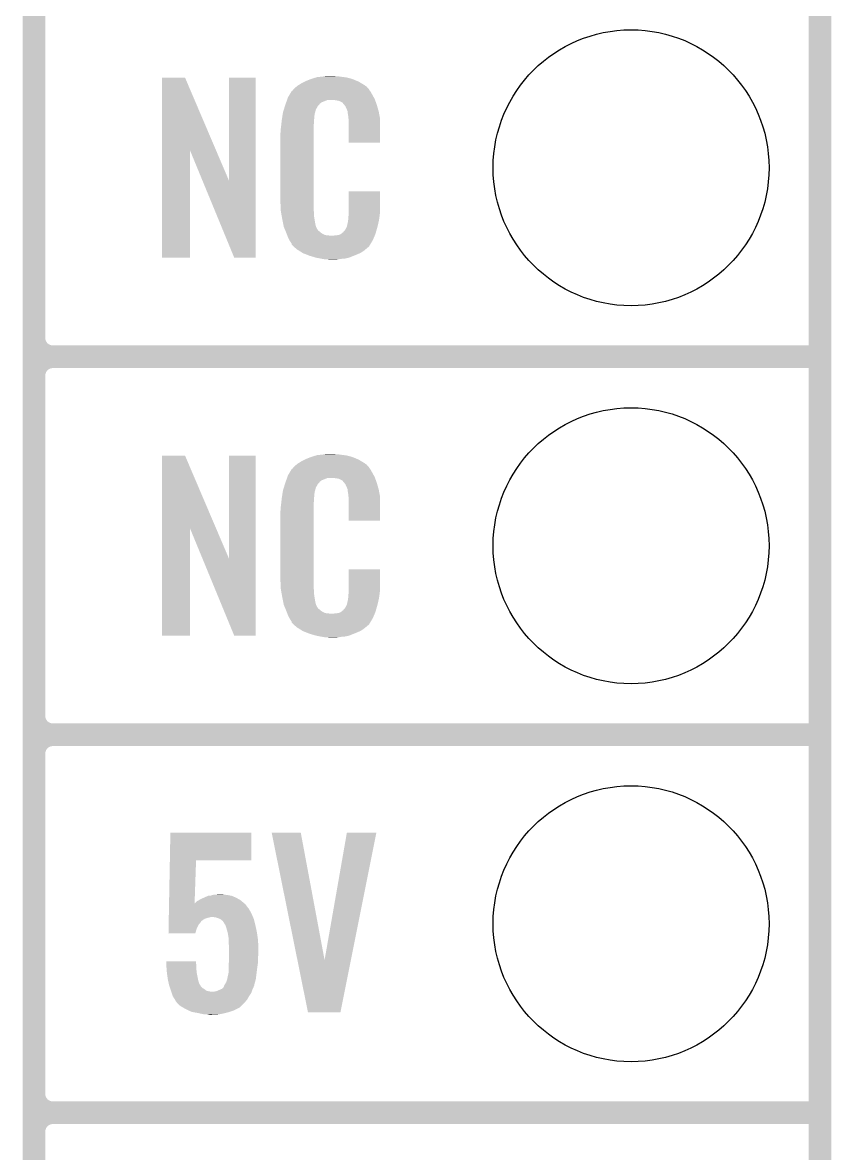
# Model space of a CAD drawing. Extents: x -1.3 to 24.2, y -3.9 to 24.8.
# Drawn here: x 18.77 to 24.21, y 1 to 8.6 of the extents above; entities that cross this region are included whole.
import ezdxf

# ---------------------------------------------------------------- set-up
doc = ezdxf.new("R2010")
doc.units = 0
doc.layers.get('0').update_dxf_attribs({"linetype": 'CONTINUOUS'})
for name, color, linetype in [('ISO_9141_CLICK_V101_GKO', 5, 'CONTINUOUS'), ('ISO_9141_CLICK_V101_GTO', 14, 'CONTINUOUS'), ('ISO_9141_CLICK_V101_GTS', 12, 'CONTINUOUS')]:
    doc.layers.add(name, color=color, linetype=linetype)

# ---------------------------------------------------------------- blocks, each defined once
blk = doc.blocks.new('ROUND_24')
blk.add_circle((0, 0), 0.9271)

msp = doc.modelspace()

# ---------------------------------------------------------------- linework, layer by layer
at = {"layer": 'ISO_9141_CLICK_V101_GKO', "const_width": 0.1524}
msp.add_lwpolyline([(24.13, -1.27), (24.13, 22.479)], dxfattribs=at)
at = {"layer": 'ISO_9141_CLICK_V101_GTO', "const_width": 0.1524}
for points in [[(18.8468, -0.5588), (18.8468, 18.3388)], [(18.8468, 6.477), (18.8468, 8.763)], [(18.9738, 6.35), (24.13, 6.35)], [(18.9738, 6.35), (24.13, 6.35)], [(18.8468, 3.937), (18.8468, 6.223)], [(18.9738, 3.81), (24.13, 3.81)], [(18.9738, 3.81), (24.13, 3.81)], [(18.8468, 1.397), (18.8468, 3.683)], [(18.9738, 1.27), (24.13, 1.27)], [(18.9738, 1.27), (24.13, 1.27)]]:
    msp.add_lwpolyline(points, dxfattribs=at)
for points in [[(18.8468, 6.477, 0.4142136), (18.9738, 6.35)], [(18.9738, 6.35, 0.4142136), (18.8468, 6.223)], [(18.9738, 6.35, 0.4142136), (18.8468, 6.223)], [(18.8468, 3.937, 0.4142136), (18.9738, 3.81)], [(18.9738, 3.81, 0.4142136), (18.8468, 3.683)], [(18.9738, 3.81, 0.4142136), (18.8468, 3.683)], [(18.8468, 1.397, 0.4142136), (18.9738, 1.27)], [(18.9738, 1.27, 0.4142136), (18.8468, 1.143)], [(18.9738, 1.27, 0.4142136), (18.8468, 1.143)]]:
    msp.add_lwpolyline(points, format="xyb", dxfattribs=at)
at = {"layer": 'ISO_9141_CLICK_V101_GTO'}
for points in [[(19.707872, 7.736728), (19.70788, 8.224506), (20.070862, 7.736728), (19.862804, 8.224506)], [(19.70788, 8.224506), (19.707882, 8.22452), (19.862804, 8.224506), (19.707882, 8.22452)], [(20.15744, 7.533748), (20.15746, 8.224498), (20.337766, 7.533748), (20.33778, 8.224498)], [(20.15746, 8.224498), (20.157462, 8.22452), (20.33778, 8.224498), (20.157462, 8.22452)], [(20.67814, 8.2042), (20.703538, 8.21436), (21.016324, 8.2042), (20.991652, 8.21436)], [(20.703538, 8.21436), (20.711158, 8.2169), (20.991652, 8.21436), (20.985482, 8.2169)], [(20.711158, 8.2169), (20.7264, 8.22198), (20.985482, 8.2169), (20.966432, 8.22198)], [(20.7264, 8.22198), (20.743334, 8.22706), (20.966432, 8.22198), (20.947382, 8.22706)], [(20.743334, 8.22706), (20.751802, 8.2296), (20.947382, 8.22706), (20.927062, 8.2296)], [(20.751802, 8.2296), (20.78228, 8.23214), (20.927062, 8.2296), (20.90674, 8.23214)], [(20.78228, 8.23214), (20.79752, 8.23468), (20.90674, 8.23214), (20.891502, 8.23468)], [(20.79752, 8.23468), (20.812762, 8.23722), (20.876262, 8.23468), (20.863562, 8.23722)], [(20.562644, 8.10768), (20.576094, 8.13054), (21.12264, 8.10768), (21.109942, 8.13054)], [(20.576094, 8.13054), (20.579086, 8.135622), (21.109942, 8.13054), (21.106132, 8.135622)], [(20.579086, 8.135622), (20.584162, 8.138164), (21.106132, 8.135622), (21.104224, 8.138164)], [(20.584162, 8.138164), (20.58619, 8.1407), (21.104224, 8.138164), (21.102322, 8.1407)], [(20.58619, 8.1407), (20.59025, 8.145776), (21.102322, 8.1407), (21.099782, 8.145776)], [(20.59025, 8.145776), (20.59432, 8.150862), (21.099782, 8.145776), (21.095424, 8.150862)], [(20.59432, 8.150862), (20.608834, 8.16356), (21.095424, 8.150862), (21.084542, 8.16356)], [(20.608834, 8.16356), (20.614642, 8.16864), (21.084542, 8.16356), (21.077432, 8.16864)], [(20.614642, 8.16864), (20.626618, 8.176262), (21.077432, 8.16864), (21.06676, 8.176262)], [(20.626618, 8.176262), (20.642582, 8.18642), (21.06676, 8.176262), (21.04983, 8.18642)], [(20.642582, 8.18642), (20.66798, 8.19912), (21.04983, 8.18642), (21.02866, 8.19912)], [(20.66798, 8.19912), (20.67814, 8.2042), (21.02866, 8.19912), (21.016324, 8.2042)], [(20.538564, 8.049256), (20.542122, 8.059418), (20.767038, 8.049256), (20.77974, 8.059418)], [(20.542122, 8.059418), (20.547454, 8.074658), (20.77974, 8.059418), (20.817836, 8.074658)], [(20.547454, 8.074658), (20.547456, 8.07466), (20.817836, 8.074658), (20.866098, 8.07466)], [(20.547456, 8.07466), (20.549232, 8.079738), (21.139694, 8.07466), (21.13788, 8.079738)], [(20.549232, 8.079738), (20.55368, 8.092442), (21.13788, 8.079738), (21.130952, 8.092442)], [(20.55368, 8.092442), (20.562644, 8.10768), (21.130952, 8.092442), (21.12264, 8.10768)], [(20.88388, 8.07212), (20.866098, 8.07466), (21.140602, 8.07212), (21.139694, 8.07466)], [(20.896578, 8.06958), (20.88388, 8.07212), (21.141508, 8.06958), (21.140602, 8.07212)], [(20.921974, 8.056882), (20.896578, 8.06958), (21.146044, 8.056882), (21.141508, 8.06958)], [(20.924518, 8.051804), (20.921974, 8.056882), (21.147856, 8.051804), (21.146044, 8.056882)], [(20.518252, 7.978138), (20.519054, 7.983218), (20.73402, 7.978138), (20.73402, 7.983218)], [(20.519054, 7.983218), (20.52066, 7.993382), (20.73402, 7.983218), (20.73679, 7.993382)], [(20.52066, 7.993382), (20.526272, 8.011158), (20.73679, 7.993382), (20.741638, 8.011158)], [(20.526272, 8.011158), (20.533492, 8.034018), (20.741638, 8.011158), (20.754338, 8.034018)], [(20.533492, 8.034018), (20.5359, 8.04164), (20.754338, 8.034018), (20.761958, 8.04164)], [(20.5359, 8.04164), (20.536788, 8.04418), (20.761958, 8.04164), (20.764498, 8.04418)], [(20.536788, 8.04418), (20.538564, 8.049256), (20.764498, 8.04418), (20.767038, 8.049256)], [(20.931054, 8.04418), (20.924518, 8.051804), (21.150578, 8.04418), (21.147856, 8.051804)], [(20.939758, 8.034022), (20.931054, 8.04418), (21.153568, 8.034022), (21.150578, 8.04418)], [(20.94992, 8.01116), (20.939758, 8.034022), (21.160292, 8.01116), (21.153568, 8.034022)], [(20.953984, 8.001002), (20.94992, 8.01116), (21.16328, 8.001002), (21.160292, 8.01116)], [(20.954998, 7.998464), (20.953984, 8.001002), (21.163764, 7.998464), (21.16328, 8.001002)], [(20.955, 7.990842), (20.954998, 7.998464), (21.165216, 7.990842), (21.163764, 7.998464)], [(20.95754, 7.978138), (20.955, 7.990842), (21.167636, 7.978138), (21.165216, 7.990842)], [(20.508242, 7.901938), (20.5105, 7.92226), (20.7264, 7.901938), (20.72894, 7.92226)], [(20.5105, 7.92226), (20.512756, 7.942578), (20.72894, 7.92226), (20.72894, 7.942578)], [(20.512756, 7.942578), (20.51304, 7.94512), (20.72894, 7.942578), (20.729448, 7.94512)], [(20.51304, 7.94512), (20.514642, 7.955278), (20.729448, 7.94512), (20.73148, 7.955278)], [(20.514642, 7.955278), (20.516648, 7.967978), (20.73148, 7.955278), (20.73148, 7.967978)], [(20.516648, 7.967978), (20.518252, 7.978138), (20.73148, 7.967978), (20.73402, 7.978138)], [(20.96008, 7.96036), (20.95754, 7.978138), (21.171022, 7.96036), (21.167636, 7.978138)], [(20.961058, 7.947658), (20.96008, 7.96036), (21.17344, 7.947658), (21.171022, 7.96036)], [(20.96262, 7.92734), (20.961058, 7.947658), (21.173436, 7.92734), (21.17344, 7.947658)], [(20.96262, 7.787662), (20.96262, 7.92734), (21.173418, 7.787662), (21.173436, 7.92734)], [(20.50288, 7.851142), (20.50542, 7.863842), (20.7264, 7.851142), (20.7264, 7.863842)], [(20.50288, 7.40156), (20.50288, 7.851142), (20.7264, 7.40156), (20.7264, 7.851142)], [(20.50542, 7.88162), (20.50796, 7.8994), (20.7264, 7.88162), (20.7264, 7.8994)], [(20.50542, 7.863842), (20.50542, 7.88162), (20.7264, 7.863842), (20.7264, 7.88162)], [(20.50796, 7.8994), (20.508242, 7.901938), (20.7264, 7.8994), (20.7264, 7.901938)], [(21.173418, 7.78764), (20.96262, 7.787662), (21.173418, 7.78764), (21.173418, 7.787662)], [(19.70786, 7.015502), (19.707872, 7.736728), (19.895798, 7.015502), (19.89582, 7.736728)], [(19.979456, 7.533748), (19.89582, 7.736728), (20.15744, 7.533748), (20.070862, 7.736728)], [(20.192996, 7.015494), (19.979456, 7.533748), (20.337758, 7.015494), (20.337766, 7.533748)], [(20.96262, 7.32282), (20.96264, 7.462498), (21.17344, 7.32282), (21.17344, 7.462498)], [(20.96264, 7.462498), (20.962642, 7.46252), (21.17344, 7.462498), (20.962642, 7.46252)], [(20.505232, 7.33806), (20.50288, 7.40156), (20.7264, 7.33806), (20.7264, 7.40156)], [(20.50542, 7.332982), (20.505232, 7.33806), (20.727126, 7.332982), (20.7264, 7.33806)], [(20.50763, 7.320278), (20.50542, 7.332982), (20.72894, 7.320278), (20.727126, 7.332982)], [(20.511606, 7.297418), (20.50763, 7.320278), (20.72894, 7.297418), (20.72894, 7.320278)], [(20.51558, 7.27456), (20.511606, 7.297418), (20.73255, 7.27456), (20.72894, 7.297418)], [(20.96008, 7.2898), (20.961984, 7.30504), (21.168866, 7.2898), (21.1709, 7.30504)], [(20.961984, 7.30504), (20.96262, 7.310122), (21.1709, 7.30504), (21.171626, 7.310122)], [(20.96262, 7.310122), (20.96262, 7.32282), (21.171626, 7.310122), (21.17344, 7.32282)], [(20.520662, 7.24916), (20.51558, 7.27456), (20.73656, 7.24916), (20.73255, 7.27456)], [(20.525234, 7.226298), (20.520662, 7.24916), (20.74164, 7.226298), (20.73656, 7.24916)], [(20.52574, 7.223762), (20.525234, 7.226298), (20.74291, 7.223762), (20.74164, 7.226298)], [(20.533062, 7.20598), (20.52574, 7.223762), (20.751802, 7.20598), (20.74291, 7.223762)], [(20.937222, 7.200902), (20.94992, 7.22376), (21.14931, 7.200902), (21.15566, 7.22376)], [(20.94992, 7.22376), (20.949922, 7.223762), (21.15566, 7.22376), (21.15566, 7.223762)], [(20.949922, 7.223762), (20.955, 7.249162), (21.15566, 7.223762), (21.161636, 7.249162)], [(20.955, 7.249162), (20.955002, 7.251704), (21.161636, 7.249162), (21.162234, 7.251704)], [(20.955002, 7.251704), (20.95754, 7.256784), (21.162234, 7.251704), (21.163428, 7.256784)], [(20.95754, 7.264402), (20.958048, 7.266942), (21.165222, 7.264402), (21.16582, 7.266942)], [(20.95754, 7.256784), (20.95754, 7.264402), (21.163428, 7.256784), (21.165222, 7.264402)], [(20.958048, 7.266942), (20.96008, 7.277102), (21.16582, 7.266942), (21.167174, 7.277102)], [(20.96008, 7.277102), (20.96008, 7.2898), (21.167174, 7.277102), (21.168866, 7.2898)], [(20.53411, 7.203436), (20.533062, 7.20598), (20.754342, 7.203436), (20.751802, 7.20598)], [(20.5362, 7.19836), (20.53411, 7.203436), (20.756884, 7.19836), (20.754342, 7.203436)], [(20.538292, 7.193278), (20.5362, 7.19836), (20.764502, 7.193278), (20.756884, 7.19836)], [(20.54143, 7.18566), (20.538292, 7.193278), (20.77212, 7.18566), (20.764502, 7.193278)], [(20.54352, 7.18058), (20.54143, 7.18566), (20.779742, 7.18058), (20.77212, 7.18566)], [(20.545474, 7.1755), (20.54352, 7.18058), (20.787362, 7.1755), (20.779742, 7.18058)], [(20.548406, 7.16788), (20.545474, 7.1755), (20.802604, 7.16788), (20.787362, 7.1755)], [(20.55036, 7.1628), (20.548406, 7.16788), (20.848322, 7.1628), (20.802604, 7.16788)], [(20.55622, 7.14756), (20.55036, 7.1628), (21.130408, 7.14756), (21.136684, 7.1628)], [(20.563278, 7.13486), (20.55622, 7.14756), (21.12518, 7.13486), (21.130408, 7.14756)], [(20.848322, 7.1628), (20.858482, 7.162802), (21.136684, 7.1628), (21.136686, 7.162802)], [(20.858482, 7.162802), (20.866104, 7.16534), (21.136686, 7.162802), (21.13773, 7.16534)], [(20.876262, 7.16534), (20.901662, 7.17042), (21.13773, 7.16534), (21.139822, 7.17042)], [(20.901662, 7.17042), (20.914354, 7.178038), (21.139822, 7.17042), (21.14296, 7.178038)], [(20.914354, 7.178038), (20.914362, 7.178042), (21.14296, 7.178038), (21.14296, 7.178042)], [(20.914362, 7.178042), (20.921986, 7.18566), (21.14296, 7.178042), (21.145076, 7.18566)], [(20.921986, 7.18566), (20.924526, 7.185674), (21.145076, 7.18566), (21.14508, 7.185674)], [(20.924526, 7.185674), (20.927062, 7.19074), (21.14508, 7.185674), (21.146488, 7.19074)], [(20.927062, 7.19074), (20.937222, 7.200902), (21.146488, 7.19074), (21.14931, 7.200902)], [(20.568922, 7.124698), (20.563278, 7.13486), (21.119082, 7.124698), (21.12518, 7.13486)], [(20.579076, 7.109466), (20.568922, 7.124698), (21.109942, 7.109466), (21.119082, 7.124698)], [(20.57908, 7.104386), (20.579076, 7.109466), (21.106894, 7.104386), (21.109942, 7.109466)], [(20.586704, 7.09676), (20.57908, 7.104386), (21.10232, 7.09676), (21.106894, 7.104386)], [(20.591784, 7.091678), (20.586704, 7.09676), (21.099776, 7.091678), (21.10232, 7.09676)], [(20.59686, 7.086598), (20.591784, 7.091678), (21.093426, 7.086598), (21.099776, 7.091678)], [(20.602786, 7.08152), (20.59686, 7.086598), (21.08708, 7.08152), (21.093426, 7.086598)], [(20.614638, 7.07136), (20.602786, 7.08152), (21.075228, 7.07136), (21.08708, 7.08152)], [(20.622768, 7.06628), (20.614638, 7.07136), (21.069302, 7.06628), (21.075228, 7.07136)], [(19.895798, 7.01548), (19.70786, 7.015502), (19.895798, 7.01548), (19.895798, 7.015502)], [(20.337758, 7.01548), (20.192996, 7.015494), (20.337758, 7.01548), (20.337758, 7.015494)], [(20.65122, 7.0485), (20.622768, 7.06628), (21.0439, 7.0485), (21.069302, 7.06628)], [(20.65528, 7.045962), (20.65122, 7.0485), (21.037978, 7.045962), (21.0439, 7.0485)], [(20.687936, 7.03326), (20.65528, 7.045962), (21.00834, 7.03326), (21.037978, 7.045962)], [(20.701, 7.028178), (20.687936, 7.03326), (20.99527, 7.028178), (21.00834, 7.03326)], [(20.744178, 7.01548), (20.701, 7.028178), (20.962618, 7.01548), (20.99527, 7.028178)], [(20.771274, 7.0104), (20.744178, 7.01548), (20.939758, 7.0104), (20.962618, 7.01548)], [(20.78482, 7.00786), (20.771274, 7.0104), (20.91182, 7.00786), (20.939758, 7.0104)], [(20.800058, 7.00532), (20.78482, 7.00786), (20.896578, 7.00532), (20.91182, 7.00786)], [(20.827998, 7.00278), (20.817838, 7.00532), (20.881338, 7.00278), (20.896578, 7.00532)], [(19.707872, 5.196728), (19.70788, 5.684506), (20.070862, 5.196728), (19.862804, 5.684506)], [(19.70788, 5.684506), (19.707882, 5.68452), (19.862804, 5.684506), (19.707882, 5.68452)], [(20.15744, 4.993748), (20.15746, 5.684498), (20.337766, 4.993748), (20.33778, 5.684498)], [(20.15746, 5.684498), (20.157462, 5.68452), (20.33778, 5.684498), (20.157462, 5.68452)], [(20.59432, 5.610862), (20.608834, 5.62356), (21.095424, 5.610862), (21.084542, 5.62356)], [(20.608834, 5.62356), (20.614642, 5.62864), (21.084542, 5.62356), (21.077432, 5.62864)], [(20.614642, 5.62864), (20.626618, 5.636262), (21.077432, 5.62864), (21.06676, 5.636262)], [(20.626618, 5.636262), (20.642582, 5.64642), (21.06676, 5.636262), (21.04983, 5.64642)], [(20.642582, 5.64642), (20.66798, 5.65912), (21.04983, 5.64642), (21.02866, 5.65912)], [(20.66798, 5.65912), (20.67814, 5.6642), (21.02866, 5.65912), (21.016324, 5.6642)], [(20.67814, 5.6642), (20.703538, 5.67436), (21.016324, 5.6642), (20.991652, 5.67436)], [(20.703538, 5.67436), (20.711158, 5.6769), (20.991652, 5.67436), (20.985482, 5.6769)], [(20.711158, 5.6769), (20.7264, 5.68198), (20.985482, 5.6769), (20.966432, 5.68198)], [(20.7264, 5.68198), (20.743334, 5.68706), (20.966432, 5.68198), (20.947382, 5.68706)], [(20.743334, 5.68706), (20.751802, 5.6896), (20.947382, 5.68706), (20.927062, 5.6896)], [(20.751802, 5.6896), (20.78228, 5.69214), (20.927062, 5.6896), (20.90674, 5.69214)], [(20.78228, 5.69214), (20.79752, 5.69468), (20.90674, 5.69214), (20.891502, 5.69468)], [(20.79752, 5.69468), (20.812762, 5.69722), (20.876262, 5.69468), (20.863562, 5.69722)], [(20.549232, 5.539738), (20.55368, 5.552442), (21.13788, 5.539738), (21.130952, 5.552442)], [(20.55368, 5.552442), (20.562644, 5.56768), (21.130952, 5.552442), (21.12264, 5.56768)], [(20.562644, 5.56768), (20.576094, 5.59054), (21.12264, 5.56768), (21.109942, 5.59054)], [(20.576094, 5.59054), (20.579086, 5.595622), (21.109942, 5.59054), (21.106132, 5.595622)], [(20.579086, 5.595622), (20.584162, 5.598164), (21.106132, 5.595622), (21.104224, 5.598164)], [(20.584162, 5.598164), (20.58619, 5.6007), (21.104224, 5.598164), (21.102322, 5.6007)], [(20.58619, 5.6007), (20.59025, 5.605776), (21.102322, 5.6007), (21.099782, 5.605776)], [(20.59025, 5.605776), (20.59432, 5.610862), (21.099782, 5.605776), (21.095424, 5.610862)], [(20.52066, 5.453382), (20.526272, 5.471158), (20.73679, 5.453382), (20.741638, 5.471158)], [(20.526272, 5.471158), (20.533492, 5.494018), (20.741638, 5.471158), (20.754338, 5.494018)], [(20.533492, 5.494018), (20.5359, 5.50164), (20.754338, 5.494018), (20.761958, 5.50164)], [(20.5359, 5.50164), (20.536788, 5.50418), (20.761958, 5.50164), (20.764498, 5.50418)], [(20.536788, 5.50418), (20.538564, 5.509256), (20.764498, 5.50418), (20.767038, 5.509256)], [(20.538564, 5.509256), (20.542122, 5.519418), (20.767038, 5.509256), (20.77974, 5.519418)], [(20.542122, 5.519418), (20.547454, 5.534658), (20.77974, 5.519418), (20.817836, 5.534658)], [(20.547454, 5.534658), (20.547456, 5.53466), (20.817836, 5.534658), (20.866098, 5.53466)], [(20.547456, 5.53466), (20.549232, 5.539738), (21.139694, 5.53466), (21.13788, 5.539738)], [(20.88388, 5.53212), (20.866098, 5.53466), (21.140602, 5.53212), (21.139694, 5.53466)], [(20.896578, 5.52958), (20.88388, 5.53212), (21.141508, 5.52958), (21.140602, 5.53212)], [(20.921974, 5.516882), (20.896578, 5.52958), (21.146044, 5.516882), (21.141508, 5.52958)], [(20.924518, 5.511804), (20.921974, 5.516882), (21.147856, 5.511804), (21.146044, 5.516882)], [(20.931054, 5.50418), (20.924518, 5.511804), (21.150578, 5.50418), (21.147856, 5.511804)], [(20.939758, 5.494022), (20.931054, 5.50418), (21.153568, 5.494022), (21.150578, 5.50418)], [(20.94992, 5.47116), (20.939758, 5.494022), (21.160292, 5.47116), (21.153568, 5.494022)], [(20.953984, 5.461002), (20.94992, 5.47116), (21.16328, 5.461002), (21.160292, 5.47116)], [(20.5105, 5.38226), (20.512756, 5.402578), (20.72894, 5.38226), (20.72894, 5.402578)], [(20.512756, 5.402578), (20.51304, 5.40512), (20.72894, 5.402578), (20.729448, 5.40512)], [(20.51304, 5.40512), (20.514642, 5.415278), (20.729448, 5.40512), (20.73148, 5.415278)], [(20.514642, 5.415278), (20.516648, 5.427978), (20.73148, 5.415278), (20.73148, 5.427978)], [(20.516648, 5.427978), (20.518252, 5.438138), (20.73148, 5.427978), (20.73402, 5.438138)], [(20.518252, 5.438138), (20.519054, 5.443218), (20.73402, 5.438138), (20.73402, 5.443218)], [(20.519054, 5.443218), (20.52066, 5.453382), (20.73402, 5.443218), (20.73679, 5.453382)], [(20.954998, 5.458464), (20.953984, 5.461002), (21.163764, 5.458464), (21.16328, 5.461002)], [(20.955, 5.450842), (20.954998, 5.458464), (21.165216, 5.450842), (21.163764, 5.458464)], [(20.95754, 5.438138), (20.955, 5.450842), (21.167636, 5.438138), (21.165216, 5.450842)], [(20.96008, 5.42036), (20.95754, 5.438138), (21.171022, 5.42036), (21.167636, 5.438138)], [(20.961058, 5.407658), (20.96008, 5.42036), (21.17344, 5.407658), (21.171022, 5.42036)], [(20.96262, 5.38734), (20.961058, 5.407658), (21.173436, 5.38734), (21.17344, 5.407658)], [(20.50288, 5.311142), (20.50542, 5.323842), (20.7264, 5.311142), (20.7264, 5.323842)], [(20.50542, 5.34162), (20.50796, 5.3594), (20.7264, 5.34162), (20.7264, 5.3594)], [(20.50542, 5.323842), (20.50542, 5.34162), (20.7264, 5.323842), (20.7264, 5.34162)], [(20.50796, 5.3594), (20.508242, 5.361938), (20.7264, 5.3594), (20.7264, 5.361938)], [(20.508242, 5.361938), (20.5105, 5.38226), (20.7264, 5.361938), (20.72894, 5.38226)], [(20.96262, 5.247662), (20.96262, 5.38734), (21.173418, 5.247662), (21.173436, 5.38734)], [(20.50288, 4.86156), (20.50288, 5.311142), (20.7264, 4.86156), (20.7264, 5.311142)], [(21.173418, 5.24764), (20.96262, 5.247662), (21.173418, 5.24764), (21.173418, 5.247662)], [(19.70786, 4.475502), (19.707872, 5.196728), (19.895798, 4.475502), (19.89582, 5.196728)], [(19.979456, 4.993748), (19.89582, 5.196728), (20.15744, 4.993748), (20.070862, 5.196728)], [(20.192996, 4.475494), (19.979456, 4.993748), (20.337758, 4.475494), (20.337766, 4.993748)], [(20.96262, 4.78282), (20.96264, 4.922498), (21.17344, 4.78282), (21.17344, 4.922498)], [(20.96264, 4.922498), (20.962642, 4.92252), (21.17344, 4.922498), (20.962642, 4.92252)], [(20.505232, 4.79806), (20.50288, 4.86156), (20.7264, 4.79806), (20.7264, 4.86156)], [(20.50542, 4.792982), (20.505232, 4.79806), (20.727126, 4.792982), (20.7264, 4.79806)], [(20.50763, 4.780278), (20.50542, 4.792982), (20.72894, 4.780278), (20.727126, 4.792982)], [(20.511606, 4.757418), (20.50763, 4.780278), (20.72894, 4.757418), (20.72894, 4.780278)], [(20.51558, 4.73456), (20.511606, 4.757418), (20.73255, 4.73456), (20.72894, 4.757418)], [(20.520662, 4.70916), (20.51558, 4.73456), (20.73656, 4.70916), (20.73255, 4.73456)], [(20.955, 4.709162), (20.955002, 4.711704), (21.161636, 4.709162), (21.162234, 4.711704)], [(20.955002, 4.711704), (20.95754, 4.716784), (21.162234, 4.711704), (21.163428, 4.716784)], [(20.95754, 4.724402), (20.958048, 4.726942), (21.165222, 4.724402), (21.16582, 4.726942)], [(20.95754, 4.716784), (20.95754, 4.724402), (21.163428, 4.716784), (21.165222, 4.724402)], [(20.958048, 4.726942), (20.96008, 4.737102), (21.16582, 4.726942), (21.167174, 4.737102)], [(20.96008, 4.7498), (20.961984, 4.76504), (21.168866, 4.7498), (21.1709, 4.76504)], [(20.96008, 4.737102), (20.96008, 4.7498), (21.167174, 4.737102), (21.168866, 4.7498)], [(20.961984, 4.76504), (20.96262, 4.770122), (21.1709, 4.76504), (21.171626, 4.770122)], [(20.96262, 4.770122), (20.96262, 4.78282), (21.171626, 4.770122), (21.17344, 4.78282)], [(20.525234, 4.686298), (20.520662, 4.70916), (20.74164, 4.686298), (20.73656, 4.70916)], [(20.52574, 4.683762), (20.525234, 4.686298), (20.74291, 4.683762), (20.74164, 4.686298)], [(20.533062, 4.66598), (20.52574, 4.683762), (20.751802, 4.66598), (20.74291, 4.683762)], [(20.53411, 4.663436), (20.533062, 4.66598), (20.754342, 4.663436), (20.751802, 4.66598)], [(20.5362, 4.65836), (20.53411, 4.663436), (20.756884, 4.65836), (20.754342, 4.663436)], [(20.538292, 4.653278), (20.5362, 4.65836), (20.764502, 4.653278), (20.756884, 4.65836)], [(20.54143, 4.64566), (20.538292, 4.653278), (20.77212, 4.64566), (20.764502, 4.653278)], [(20.54352, 4.64058), (20.54143, 4.64566), (20.779742, 4.64058), (20.77212, 4.64566)], [(20.545474, 4.6355), (20.54352, 4.64058), (20.787362, 4.6355), (20.779742, 4.64058)], [(20.548406, 4.62788), (20.545474, 4.6355), (20.802604, 4.62788), (20.787362, 4.6355)], [(20.901662, 4.63042), (20.914354, 4.638038), (21.139822, 4.63042), (21.14296, 4.638038)], [(20.914354, 4.638038), (20.914362, 4.638042), (21.14296, 4.638038), (21.14296, 4.638042)], [(20.914362, 4.638042), (20.921986, 4.64566), (21.14296, 4.638042), (21.145076, 4.64566)], [(20.921986, 4.64566), (20.924526, 4.645674), (21.145076, 4.64566), (21.14508, 4.645674)], [(20.924526, 4.645674), (20.927062, 4.65074), (21.14508, 4.645674), (21.146488, 4.65074)], [(20.927062, 4.65074), (20.937222, 4.660902), (21.146488, 4.65074), (21.14931, 4.660902)], [(20.937222, 4.660902), (20.94992, 4.68376), (21.14931, 4.660902), (21.15566, 4.68376)], [(20.94992, 4.68376), (20.949922, 4.683762), (21.15566, 4.68376), (21.15566, 4.683762)], [(20.949922, 4.683762), (20.955, 4.709162), (21.15566, 4.683762), (21.161636, 4.709162)], [(20.55036, 4.6228), (20.548406, 4.62788), (20.848322, 4.6228), (20.802604, 4.62788)], [(20.55622, 4.60756), (20.55036, 4.6228), (21.130408, 4.60756), (21.136684, 4.6228)], [(20.563278, 4.59486), (20.55622, 4.60756), (21.12518, 4.59486), (21.130408, 4.60756)], [(20.568922, 4.584698), (20.563278, 4.59486), (21.119082, 4.584698), (21.12518, 4.59486)], [(20.579076, 4.569466), (20.568922, 4.584698), (21.109942, 4.569466), (21.119082, 4.584698)], [(20.57908, 4.564386), (20.579076, 4.569466), (21.106894, 4.564386), (21.109942, 4.569466)], [(20.586704, 4.55676), (20.57908, 4.564386), (21.10232, 4.55676), (21.106894, 4.564386)], [(20.848322, 4.6228), (20.858482, 4.622802), (21.136684, 4.6228), (21.136686, 4.622802)], [(20.858482, 4.622802), (20.866104, 4.62534), (21.136686, 4.622802), (21.13773, 4.62534)], [(20.876262, 4.62534), (20.901662, 4.63042), (21.13773, 4.62534), (21.139822, 4.63042)], [(20.591784, 4.551678), (20.586704, 4.55676), (21.099776, 4.551678), (21.10232, 4.55676)], [(20.59686, 4.546598), (20.591784, 4.551678), (21.093426, 4.546598), (21.099776, 4.551678)], [(20.602786, 4.54152), (20.59686, 4.546598), (21.08708, 4.54152), (21.093426, 4.546598)], [(20.614638, 4.53136), (20.602786, 4.54152), (21.075228, 4.53136), (21.08708, 4.54152)], [(20.622768, 4.52628), (20.614638, 4.53136), (21.069302, 4.52628), (21.075228, 4.53136)], [(20.65122, 4.5085), (20.622768, 4.52628), (21.0439, 4.5085), (21.069302, 4.52628)], [(20.65528, 4.505962), (20.65122, 4.5085), (21.037978, 4.505962), (21.0439, 4.5085)], [(20.687936, 4.49326), (20.65528, 4.505962), (21.00834, 4.49326), (21.037978, 4.505962)], [(20.701, 4.488178), (20.687936, 4.49326), (20.99527, 4.488178), (21.00834, 4.49326)], [(20.744178, 4.47548), (20.701, 4.488178), (20.962618, 4.47548), (20.99527, 4.488178)], [(19.895798, 4.47548), (19.70786, 4.475502), (19.895798, 4.47548), (19.895798, 4.475502)], [(20.337758, 4.47548), (20.192996, 4.475494), (20.337758, 4.47548), (20.337758, 4.475494)], [(20.771274, 4.4704), (20.744178, 4.47548), (20.939758, 4.4704), (20.962618, 4.47548)], [(20.78482, 4.46786), (20.771274, 4.4704), (20.91182, 4.46786), (20.939758, 4.4704)], [(20.800058, 4.46532), (20.78482, 4.46786), (20.896578, 4.46532), (20.91182, 4.46786)], [(20.827998, 4.46278), (20.817838, 4.46532), (20.881338, 4.46278), (20.896578, 4.46532)], [(19.76027, 2.96672), (19.76376, 3.152118), (20.307278, 2.96672), (20.3073, 3.152118)], [(19.76376, 3.152118), (19.763762, 3.15214), (20.3073, 3.152118), (19.763762, 3.15214)], [(20.444488, 3.152122), (20.444484, 3.152138), (20.640044, 3.152122), (20.444484, 3.152138)], [(20.617442, 2.29628), (20.444488, 3.152122), (20.800082, 2.29628), (20.640044, 3.152122)], [(20.800082, 2.29628), (20.949932, 3.152114), (20.976854, 2.29628), (21.148036, 3.152114)], [(20.949932, 3.152114), (20.949938, 3.15214), (21.148036, 3.152114), (20.949938, 3.15214)], [(19.75477, 2.67466), (19.76027, 2.966698), (19.92634, 2.67466), (19.93646, 2.966698)], [(19.76027, 2.966698), (19.76027, 2.96672), (19.93646, 2.966698), (20.307278, 2.96672)], [(20.04568, 2.73304), (20.06092, 2.73558), (20.14728, 2.73304), (20.124422, 2.73558)], [(20.06092, 2.73558), (20.101558, 2.73812), (20.124422, 2.73558), (20.114262, 2.73812)], [(19.7541, 2.639058), (19.754722, 2.672078), (20.29206, 2.639058), (20.266662, 2.672078)], [(19.754722, 2.672078), (19.75477, 2.67466), (20.266662, 2.672078), (20.263564, 2.67466)], [(19.92634, 2.67466), (19.944082, 2.692402), (20.263564, 2.67466), (20.242274, 2.692402)], [(19.944082, 2.692402), (19.953222, 2.69748), (20.242274, 2.692402), (20.23618, 2.69748)], [(19.953222, 2.69748), (19.96694, 2.7051), (20.23618, 2.69748), (20.223118, 2.7051)], [(19.96694, 2.7051), (19.988954, 2.71526), (20.223118, 2.7051), (20.205702, 2.71526)], [(19.988954, 2.71526), (19.999962, 2.72034), (20.205702, 2.71526), (20.19351, 2.72034)], [(19.999962, 2.72034), (20.00758, 2.72288), (20.19351, 2.72034), (20.187412, 2.72288)], [(20.00758, 2.72288), (20.017738, 2.727958), (20.187412, 2.72288), (20.175222, 2.727958)], [(20.017738, 2.727958), (20.017744, 2.72796), (20.175222, 2.727958), (20.175212, 2.72796)], [(20.017744, 2.72796), (20.030442, 2.727962), (20.175212, 2.72796), (20.175202, 2.727962)], [(20.030442, 2.727962), (20.04568, 2.73304), (20.175202, 2.727962), (20.14728, 2.73304)], [(19.753048, 2.58318), (19.753096, 2.585718), (20.030438, 2.58318), (20.035516, 2.585718)], [(19.753096, 2.58572), (19.753382, 2.60096), (20.31873, 2.58572), (20.31238, 2.60096)], [(19.753096, 2.585718), (19.753096, 2.58572), (20.035516, 2.585718), (20.043138, 2.58572)], [(19.753382, 2.60096), (19.753764, 2.62128), (20.31238, 2.60096), (20.30222, 2.62128)], [(19.753764, 2.62128), (19.754004, 2.633982), (20.30222, 2.62128), (20.2946, 2.633982)], [(19.754004, 2.633982), (19.7541, 2.639058), (20.2946, 2.633982), (20.29206, 2.639058)], [(20.065998, 2.58318), (20.043138, 2.58572), (20.319788, 2.58318), (20.31873, 2.58572)], [(19.75104, 2.476522), (19.75166, 2.509518), (19.93137, 2.476522), (19.941538, 2.509518)], [(19.75166, 2.509518), (19.752138, 2.534916), (19.941538, 2.509518), (19.954238, 2.534916)], [(19.752138, 2.534916), (19.752282, 2.542538), (19.954238, 2.534916), (19.961858, 2.542538)], [(19.752282, 2.542538), (19.752426, 2.55016), (19.961858, 2.542538), (19.96694, 2.55016)], [(19.752426, 2.55016), (19.752474, 2.552694), (19.96694, 2.55016), (19.969474, 2.552694)], [(19.752474, 2.552694), (19.752522, 2.555232), (19.969474, 2.552694), (19.96948, 2.555232)], [(19.752522, 2.555232), (19.752712, 2.5654), (19.96948, 2.555232), (19.98218, 2.5654)], [(19.752712, 2.5654), (19.752856, 2.57302), (19.98218, 2.5654), (19.994878, 2.57302)], [(19.752856, 2.57302), (19.753, 2.580638), (19.994878, 2.57302), (20.01774, 2.580638)], [(19.753, 2.580638), (19.753048, 2.58318), (20.01774, 2.580638), (20.030438, 2.58318)], [(20.088858, 2.57556), (20.065998, 2.58318), (20.322964, 2.57556), (20.319788, 2.58318)], [(20.099026, 2.570478), (20.088858, 2.57556), (20.32508, 2.570478), (20.322964, 2.57556)], [(20.104098, 2.567942), (20.099026, 2.570478), (20.325716, 2.567942), (20.32508, 2.570478)], [(20.116796, 2.557782), (20.104098, 2.567942), (20.328256, 2.557782), (20.325716, 2.567942)], [(20.12442, 2.545078), (20.116796, 2.557782), (20.331432, 2.545078), (20.328256, 2.557782)], [(20.134576, 2.529846), (20.12442, 2.545078), (20.33524, 2.529846), (20.331432, 2.545078)], [(20.134578, 2.52984), (20.134576, 2.529846), (20.33524, 2.52984), (20.33524, 2.529846)], [(20.13458, 2.527304), (20.134578, 2.52984), (20.335774, 2.527304), (20.33524, 2.52984)], [(20.1422, 2.50444), (20.13458, 2.527304), (20.340588, 2.50444), (20.335774, 2.527304)], [(19.931364, 2.4765), (19.75104, 2.476522), (19.931364, 2.4765), (19.93137, 2.476522)], [(20.148436, 2.48158), (20.1422, 2.50444), (20.3454, 2.48158), (20.340588, 2.50444)], [(20.14982, 2.476502), (20.148436, 2.48158), (20.346126, 2.476502), (20.3454, 2.48158)], [(20.1549, 2.446022), (20.14982, 2.476502), (20.35048, 2.446022), (20.346126, 2.476502)], [(20.1549, 2.428238), (20.1549, 2.446022), (20.35302, 2.428238), (20.35048, 2.446022)], [(20.1549, 2.418078), (20.1549, 2.428238), (20.353428, 2.418078), (20.35302, 2.428238)], [(20.15744, 2.39014), (20.1549, 2.418078), (20.354544, 2.39014), (20.353428, 2.418078)], [(20.15744, 2.36474), (20.15744, 2.39014), (20.35556, 2.36474), (20.354544, 2.39014)], [(20.15744, 2.34188), (20.15744, 2.36474), (20.35556, 2.34188), (20.35556, 2.36474)], [(19.735822, 2.288518), (19.73582, 2.288538), (19.93646, 2.288518), (19.73582, 2.288538)], [(19.73645, 2.2733), (19.735822, 2.288518), (19.93646, 2.2733), (19.93646, 2.288518)], [(20.1549, 2.2606), (20.156978, 2.28346), (20.349754, 2.2606), (20.35302, 2.28346)], [(20.156978, 2.28346), (20.15744, 2.288538), (20.35302, 2.28346), (20.35302, 2.288538)], [(20.15744, 2.316482), (20.15744, 2.34188), (20.35302, 2.316482), (20.35556, 2.34188)], [(20.15744, 2.288538), (20.15744, 2.316482), (20.35302, 2.288538), (20.35302, 2.316482)], [(20.688296, 1.945658), (20.617442, 2.29628), (20.906724, 1.945658), (20.976854, 2.29628)], [(19.737186, 2.255518), (19.73645, 2.2733), (19.939, 2.255518), (19.93646, 2.2733)], [(19.738236, 2.23012), (19.737186, 2.255518), (19.939, 2.23012), (19.939, 2.255518)], [(19.73834, 2.22758), (19.738236, 2.23012), (19.939284, 2.22758), (19.939, 2.23012)], [(19.740992, 2.207262), (19.73834, 2.22758), (19.94154, 2.207262), (19.939284, 2.22758)], [(19.74596, 2.16916), (19.740992, 2.207262), (19.949162, 2.16916), (19.94154, 2.207262)], [(20.152362, 2.202182), (20.1549, 2.209804), (20.342224, 2.202182), (20.343178, 2.209804)], [(20.1549, 2.2479), (20.1549, 2.2606), (20.34794, 2.2479), (20.349754, 2.2606)], [(20.1549, 2.209804), (20.1549, 2.2479), (20.343178, 2.209804), (20.34794, 2.2479)], [(19.748784, 2.15646), (19.74596, 2.16916), (19.951702, 2.15646), (19.949162, 2.16916)], [(19.753864, 2.1336), (19.748784, 2.15646), (19.959336, 2.1336), (19.951702, 2.15646)], [(19.753866, 2.133586), (19.753864, 2.1336), (19.961866, 2.133586), (19.959336, 2.1336)], [(19.75612, 2.123442), (19.753866, 2.133586), (19.96694, 2.123442), (19.961866, 2.133586)], [(20.126112, 2.125976), (20.126962, 2.128524), (20.327618, 2.125976), (20.327618, 2.128524)], [(20.126962, 2.128524), (20.12865, 2.131058), (20.327618, 2.128524), (20.32762, 2.131058)], [(20.12865, 2.131058), (20.13204, 2.136138), (20.32762, 2.131058), (20.32907, 2.136138)], [(20.13204, 2.136138), (20.13966, 2.14884), (20.32907, 2.136138), (20.3327, 2.14884)], [(20.13966, 2.14884), (20.14474, 2.164082), (20.3327, 2.14884), (20.337054, 2.164082)], [(20.14474, 2.164082), (20.145282, 2.166618), (20.337054, 2.164082), (20.33778, 2.166618)], [(20.145282, 2.166618), (20.15236, 2.199642), (20.33778, 2.166618), (20.341906, 2.199642)], [(20.15236, 2.199642), (20.152362, 2.202182), (20.341906, 2.199642), (20.342224, 2.202182)], [(19.757814, 2.11836), (19.75612, 2.123442), (19.969482, 2.11836), (19.96694, 2.123442)], [(19.761202, 2.108198), (19.757814, 2.11836), (19.979642, 2.108198), (19.969482, 2.11836)], [(19.763742, 2.10058), (19.761202, 2.108198), (19.99234, 2.10058), (19.979642, 2.108198)], [(19.767128, 2.090418), (19.763742, 2.10058), (20.005044, 2.090418), (19.99234, 2.10058)], [(19.768822, 2.08534), (19.767128, 2.090418), (20.025362, 2.08534), (20.005044, 2.090418)], [(19.769668, 2.0828), (19.768822, 2.08534), (20.048222, 2.0828), (20.025362, 2.08534)], [(19.77221, 2.075176), (19.769668, 2.0828), (20.307298, 2.075176), (20.309838, 2.0828)], [(19.77898, 2.05486), (19.77221, 2.075176), (20.293754, 2.05486), (20.307298, 2.075176)], [(19.780568, 2.052322), (19.77898, 2.05486), (20.292062, 2.052322), (20.293754, 2.05486)], [(19.79168, 2.03454), (19.780568, 2.052322), (20.28218, 2.03454), (20.292062, 2.052322)], [(20.048222, 2.0828), (20.055842, 2.082802), (20.309838, 2.0828), (20.30984, 2.082802)], [(20.055842, 2.082802), (20.063462, 2.08534), (20.30984, 2.082802), (20.310686, 2.08534)], [(20.063462, 2.08534), (20.076162, 2.087882), (20.310686, 2.08534), (20.311534, 2.087882)], [(20.076162, 2.087882), (20.099014, 2.098038), (20.311534, 2.087882), (20.31492, 2.098038)], [(20.099014, 2.098038), (20.09902, 2.09804), (20.31492, 2.098038), (20.31492, 2.09804)], [(20.09902, 2.09804), (20.11172, 2.103124), (20.31492, 2.09804), (20.317462, 2.103124)], [(20.11172, 2.103124), (20.121874, 2.11328), (20.317462, 2.103124), (20.32254, 2.11328)], [(20.121874, 2.11328), (20.12188, 2.113286), (20.32254, 2.11328), (20.322542, 2.113286)], [(20.12188, 2.113286), (20.121882, 2.115824), (20.322542, 2.113286), (20.323556, 2.115824)], [(20.121882, 2.115824), (20.12442, 2.120902), (20.323556, 2.115824), (20.325588, 2.120902)], [(20.12442, 2.120902), (20.126112, 2.125976), (20.325588, 2.120902), (20.327618, 2.125976)], [(19.794728, 2.02946), (19.79168, 2.03454), (20.279358, 2.02946), (20.28218, 2.03454)], [(19.7993, 2.021838), (19.794728, 2.02946), (20.272498, 2.021838), (20.279358, 2.02946)], [(19.801838, 2.016764), (19.7993, 2.021838), (20.267932, 2.016764), (20.272498, 2.021838)], [(19.812424, 2.00406), (19.801838, 2.016764), (20.2565, 2.00406), (20.267932, 2.016764)], [(19.814538, 2.001522), (19.812424, 2.00406), (20.25396, 2.001522), (20.2565, 2.00406)], [(19.83232, 1.98628), (19.814538, 2.001522), (20.238718, 1.98628), (20.25396, 2.001522)], [(19.84566, 1.978658), (19.83232, 1.98628), (20.231096, 1.978658), (20.238718, 1.98628)], [(19.867882, 1.96596), (19.84566, 1.978658), (20.205698, 1.96596), (20.231096, 1.978658)], [(19.889654, 1.9558), (19.867882, 1.96596), (20.185378, 1.9558), (20.205698, 1.96596)], [(19.905978, 1.948182), (19.889654, 1.9558), (20.16252, 1.948182), (20.185378, 1.9558)], [(19.919522, 1.945642), (19.905978, 1.948182), (20.1549, 1.945642), (20.16252, 1.948182)], [(19.94662, 1.94056), (19.919522, 1.945642), (20.134576, 1.94056), (20.1549, 1.945642)], [(19.958474, 1.93802), (19.94662, 1.94056), (20.12442, 1.93802), (20.134576, 1.94056)], [(19.982182, 1.93294), (19.958474, 1.93802), (20.09902, 1.93294), (20.12442, 1.93802)], [(19.99996, 1.9304), (19.982182, 1.93294), (20.08632, 1.9304), (20.09902, 1.93294)], [(20.025358, 1.92786), (20.012658, 1.9304), (20.040602, 1.92786), (20.08632, 1.9304)], [(20.906722, 1.94564), (20.688296, 1.945658), (20.906722, 1.94564), (20.906724, 1.945658)]]:
    msp.add_solid(points, dxfattribs=at)

# ---------------------------------------------------------------- block references
at = {"layer": 'ISO_9141_CLICK_V101_GTS'}
for p in [(22.86, 7.62), (22.86, 5.08), (22.86, 2.54)]:
    msp.add_blockref('ROUND_24', p, dxfattribs=at)

doc.saveas('drawing.dxf')
